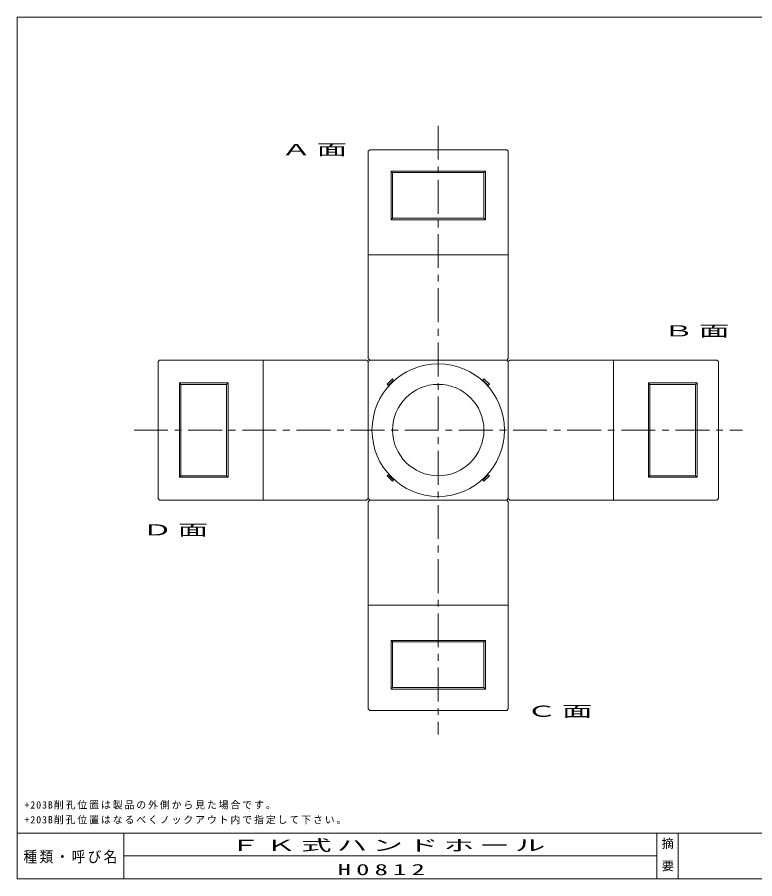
# Model space of a CAD drawing. Units: millimetres, scale not verified. Extents: x -4060 to 4060, y -2828 to 2828.
# Drawn here: x -4060 to 783, y -2828 to 2828 of the extents above; entities that cross this region are included whole.
import ezdxf
from ezdxf.enums import TextEntityAlignment as Align

# ---------------------------------------------------------------- set-up
doc = ezdxf.new("R2010")
doc.units = ezdxf.units.MM
doc.header["$LTSCALE"] = 7
doc.linetypes.add('USER2', pattern=[50.8, 31.75, -6.35, 6.35, -6.35])
for name, color, linetype, lineweight in [('0-3_LATER', 7, 'Continuous', 18), ('0-4_CENTER', 7, 'USER2', 18), ('0-5_TXT', 7, 'Continuous', 18), ('0-7_LAYER', 7, 'Continuous', 18), ('0-A_NO', 7, 'Continuous', 18), ('0-C_CR', 7, 'Continuous', 18)]:
    doc.layers.add(name, color=color, linetype=linetype, lineweight=lineweight)
doc.styles.add('ＭＳ ゴシック', font='')
doc.styles.get('ＭＳ ゴシック').set_extended_font_data('MS Gothic')

msp = doc.modelspace()

# ---------------------------------------------------------------- linework, layer by layer
at = {"layer": '0-3_LATER'}
for points in [[(-1588.705, 446.336), (-1595.776, 453.407), (-1631.132, 418.052), (-1624.061, 410.981)], [(-966.451, 410.981), (-959.38, 418.052), (-994.736, 453.407), (-1001.807, 446.336)], [(-1624.061, -175.918), (-1631.132, -182.989), (-1595.776, -218.344), (-1588.705, -211.273)], [(-1001.807, -211.273), (-994.736, -218.344), (-959.38, -182.989), (-966.451, -175.918)]]:
    msp.add_lwpolyline(points, close=True, dxfattribs=at)
msp.add_circle((-1295.256, 117.532), 300, dxfattribs=at)
at = {"layer": '0-4_CENTER'}
for p, q in [((-1295.256, 2115.032), (-1295.256, -1879.968)), ((-3292.756, 117.532), (702.244, 117.532))]:
    msp.add_line(p, q, dxfattribs=at)
at = {"layer": '0-7_LAYER'}
for p, q in [((-4060, -2527.5), (4060, -2527.5)), ((-3360, -2527.5), (-3360, -2827.5)), ((140, -2527.5), (140, -2827.5)), ((280, -2527.5), (280, -2827.5)), ((-3360, -2677.5), (140, -2677.5))]:
    msp.add_line(p, q, dxfattribs=at)
for points in [[(-4060, -2827.5), (-4060, 2827.5), (4060, 2827.5), (4060, -2827.5)], [(4060, -2827.5), (-4060, -2827.5), (-4060, 2827.5), (4060, 2827.5)], [(-845.256, 1957.532), (-1745.256, 1957.532), (-1755.256, 1947.532), (-1755.256, 1267.532), (-835.256, 1267.532), (-835.256, 1947.532)], [(-835.256, 1267.532), (-1755.256, 1267.532), (-1755.256, 587.532), (-1745.256, 577.532), (-845.256, 577.532), (-835.256, 587.532)], [(-3135.256, 567.532), (-3135.256, -332.468), (-3125.256, -342.468), (-2445.256, -342.468), (-2445.256, 577.532), (-3125.256, 577.532)], [(-2445.256, 577.532), (-2445.256, -342.468), (-1765.256, -342.468), (-1755.256, -332.468), (-1755.256, 567.532), (-1765.256, 577.532)], [(-1745.256, -342.468), (-845.256, -342.468), (-835.256, -332.468), (-835.256, 567.532), (-845.256, 577.532), (-1745.256, 577.532), (-1755.256, 567.532), (-1755.256, -332.468)], [(-145.256, -342.468), (-145.256, 577.532), (-825.256, 577.532), (-835.256, 567.532), (-835.256, -332.468), (-825.256, -342.468)], [(544.744, -332.468), (544.744, 567.532), (534.744, 577.532), (-145.256, 577.532), (-145.256, -342.468), (534.744, -342.468)], [(-1755.256, -1032.468), (-835.256, -1032.468), (-835.256, -352.468), (-845.256, -342.468), (-1745.256, -342.468), (-1755.256, -352.468)], [(-1745.256, -1722.468), (-845.256, -1722.468), (-835.256, -1712.468), (-835.256, -1032.468), (-1755.256, -1032.468), (-1755.256, -1712.468)]]:
    msp.add_lwpolyline(points, close=True, dxfattribs=at)
at = {"layer": '0-A_NO'}
for p, q in [((-1595.256, 1807.532), (-1605.256, 1817.532)), ((-995.256, 1807.532), (-985.256, 1817.532)), ((-1595.256, 1507.532), (-1605.256, 1497.532)), ((-995.256, 1507.532), (-985.256, 1497.532)), ((-2985.256, 417.532), (-2995.256, 427.532)), ((-2685.256, 417.532), (-2675.256, 427.532)), ((94.744, 417.532), (84.744, 427.532)), ((394.744, 417.532), (404.744, 427.532)), ((-2985.256, -182.468), (-2995.256, -192.468)), ((-2685.256, -182.468), (-2675.256, -192.468)), ((94.744, -182.468), (84.744, -192.468)), ((394.744, -182.468), (404.744, -192.468)), ((-1595.256, -1272.468), (-1605.256, -1262.468)), ((-995.256, -1272.468), (-985.256, -1262.468)), ((-1595.256, -1572.468), (-1605.256, -1582.468)), ((-995.256, -1572.468), (-985.256, -1582.468))]:
    msp.add_line(p, q, dxfattribs=at)
for points in [[(-985.256, 1497.532), (-1605.256, 1497.532), (-1605.256, 1817.532), (-985.256, 1817.532)], [(-995.256, 1507.532), (-1595.256, 1507.532), (-1595.256, 1807.532), (-995.256, 1807.532)], [(-2675.256, 427.532), (-2675.256, -192.468), (-2995.256, -192.468), (-2995.256, 427.532)], [(-2685.256, 417.532), (-2685.256, -182.468), (-2985.256, -182.468), (-2985.256, 417.532)], [(84.744, -192.468), (84.744, 427.532), (404.744, 427.532), (404.744, -192.468)], [(94.744, -182.468), (94.744, 417.532), (394.744, 417.532), (394.744, -182.468)], [(-1605.256, -1262.468), (-985.256, -1262.468), (-985.256, -1582.468), (-1605.256, -1582.468)], [(-1595.256, -1272.468), (-995.256, -1272.468), (-995.256, -1572.468), (-1595.256, -1572.468)]]:
    msp.add_lwpolyline(points, close=True, dxfattribs=at)
at = {"layer": '0-C_CR'}
msp.add_circle((-1295.256, 117.532), 435, dxfattribs=at)

# ---------------------------------------------------------------- texts
at = {"layer": '0-5_TXT', "attachment_point": 7, "style": 'ＭＳ ゴシック'}
for s, insert, char_height in [('\\T1.17;\\W2;Ａ面', (-2327.504, 1914.091), 73.31), ('\\T1.17;\\W2;Ｂ面', (182.564, 724.051), 73.31), ('\\T1.17;\\W2;Ｄ面', (-3239.743, -582.321), 73.31), ('\\T1.17;\\W2;Ｃ面', (-716.342, -1772.361), 73.31), ('\\T1.19;+203B削孔位置は製品の外側から見た場合です。', (-4012.497, -2372.089), 47.65), ('\\T1.19;+203B削孔位置はなるべくノックアウト内で指定して下さい。', (-4012.497, -2469.589), 47.65), ('\\T1.17;\\W2;ＦＫ式ハンドホール', (-2663.333, -2652.5), 73.31), ('\\T1.39;\\W1.75;H0812', (-1956.006, -2804.99), 73.31)]:
    msp.add_mtext(s, dxfattribs=dict(at, insert=insert, char_height=char_height))
at = {"layer": '0-7_LAYER', "style": 'ＭＳ ゴシック'}
for s, p in [('摘', (171.905, -2642.5)), ('要', (172.667, -2789.833))]:
    msp.add_text(s, height=58.65, dxfattribs=at).set_placement(p, align=Align.BOTTOM_LEFT)
at = {"layer": '0-7_LAYER', "insert": (-4019, -2727.5), "char_height": 73.31, "attachment_point": 7, "style": 'ＭＳ ゴシック'}
msp.add_mtext('\\T1.17;\\W0.9;種類・呼び名', dxfattribs=at)

doc.saveas('drawing.dxf')
